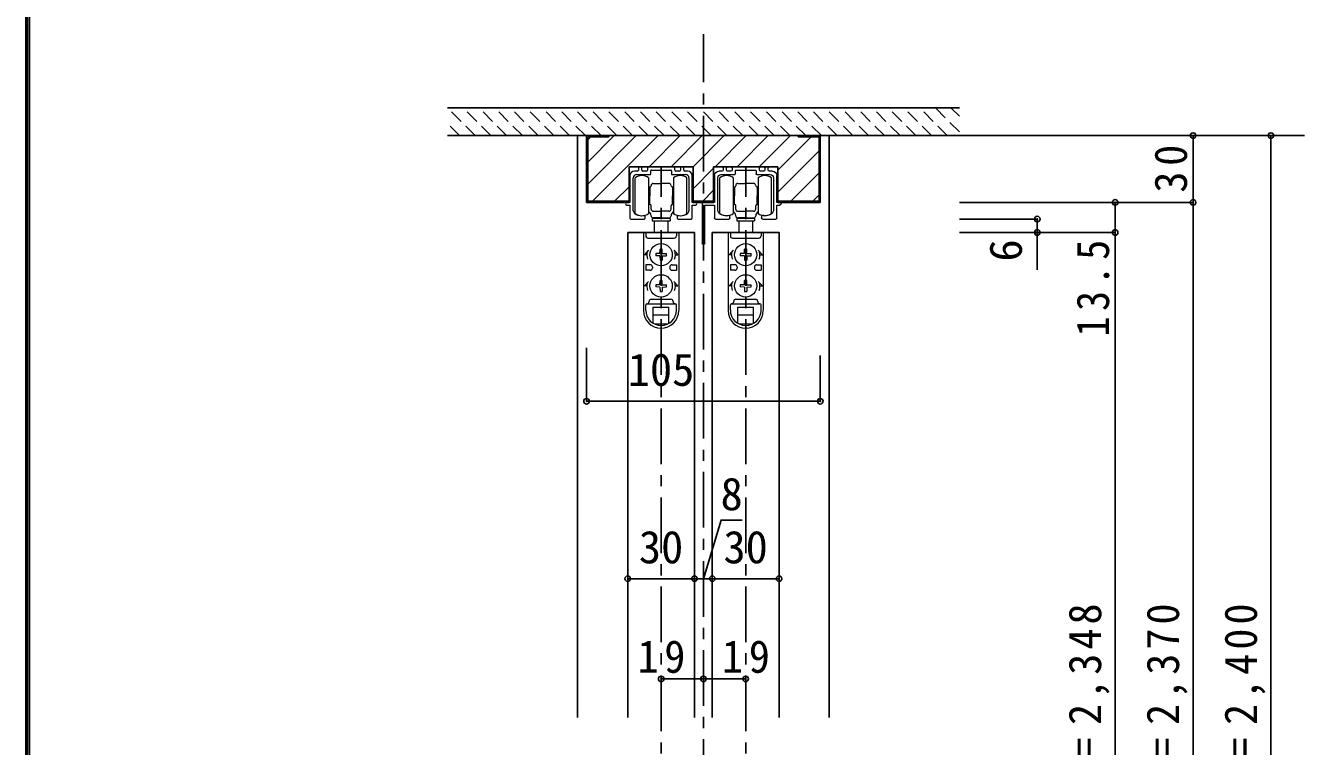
# Model space of a CAD drawing. Units: millimetres, scale not verified. Extents: x -973 to 977, y -718 to 696.
# Drawn here: x -973 to -395, y -322 to 1 of the extents above; entities that cross this region are included whole.
import ezdxf
from ezdxf.enums import TextEntityAlignment as Align

# ---------------------------------------------------------------- set-up
doc = ezdxf.new("R2010")
doc.units = ezdxf.units.MM
doc.header["$LTSCALE"] = 5
doc.header["$PDMODE"] = 32
doc.header["$PDSIZE"] = 2.5
doc.linetypes.add('CHAIN1', pattern=[8, 5, -1, 1, -1])
doc.linetypes.add('DASHED1', pattern=[1.8, 1.2, -0.6])
for name, color, linetype in [('0-1_通り芯', 4, 'CHAIN1'), ('0-4_枠', 3, 'Continuous'), ('0-6_扉', 6, 'Continuous'), ('0-B_寸法', 4, 'Continuous'), ('0-C_ハッチ', 4, 'Continuous'), ('F-1_枠', 6, 'Continuous')]:
    doc.layers.add(name, color=color, linetype=linetype)
doc.layers.add('0-7_金物', color=7, linetype='Continuous', lineweight=18)
doc.styles.add('ＭＳ ゴシック', font='')
doc.styles.get('ＭＳ ゴシック').set_extended_font_data('MS Gothic')

# ---------------------------------------------------------------- blocks, each defined once
blk = doc.blocks.new('戸車(上吊)')
at = {"layer": '0-7_金物'}
for p, q in [((-11.601, 12.792), (-11.601, 28.792)), ((-5.601, 28.792), (-5.601, 20.792)), ((-5.601, 24.792), (-5.301, 24.792)), ((-5.601, 23.292), (-5.101, 23.292)), ((-5.101, 24.592), (-5.301, 24.792)), ((-5.301, 23.292), (-5.101, 23.492)), ((-5.101, 24.792), (-5.101, 20.792)), ((-5.001, 24.792), (-5.101, 24.792)), ((-3.501, 26.292), (-0.001, 26.292)), ((3.499, 26.292), (-0.001, 26.292)), ((4.999, 24.792), (5.099, 24.792)), ((5.099, 24.792), (5.099, 20.792)), ((5.099, 24.592), (5.299, 24.792)), ((5.299, 23.292), (5.099, 23.492)), ((5.599, 23.292), (5.099, 23.292)), ((5.599, 24.792), (5.299, 24.792)), ((5.599, 28.792), (5.599, 20.792)), ((11.599, 12.792), (11.599, 28.792)), ((-5.601, 20.792), (-5.601, 12.792)), ((-5.601, 18.292), (-5.101, 18.292)), ((-5.101, 18.092), (-5.301, 18.292)), ((-5.101, 16.792), (-5.101, 20.792)), ((5.099, 16.792), (5.099, 20.792)), ((5.099, 18.092), (5.299, 18.292)), ((5.599, 18.292), (5.099, 18.292)), ((5.599, 20.792), (5.599, 12.792)), ((-5.601, 16.792), (-5.301, 16.792)), ((-5.101, 16.992), (-5.301, 16.792)), ((-5.001, 16.792), (-5.101, 16.792)), ((-4.501, 14.792), (-4.501, 16.292)), ((-3.501, 13.792), (-0.001, 13.792)), ((3.499, 13.792), (-0.001, 13.792)), ((4.499, 14.792), (4.499, 16.292)), ((4.999, 16.792), (5.099, 16.792)), ((5.099, 16.992), (5.299, 16.792)), ((5.599, 16.792), (5.299, 16.792)), ((-4.001, 10.492), (-4.001, 9.492)), ((3.999, 10.492), (-4.001, 10.492)), ((-4.001, 9.492), (3.999, 9.492)), ((-0.001, 10.792), (-3.501, 10.792)), ((-3.001, 10.792), (-3.001, 10.492)), ((-3.001, 4.292), (-3.001, 9.492)), ((-0.001, 10.792), (3.499, 10.792)), ((2.999, 10.792), (2.999, 10.492)), ((2.999, 9.492), (2.999, 4.292)), ((3.999, 10.492), (3.999, 9.492)), ((-7.9, 4.292), (-7.9, -30.608)), ((-7.857, 4.292), (7.943, 4.292)), ((-6.9, 4.292), (-6.9, 2.792)), ((-5.9, 1.792), (5.9, 1.792)), ((6.9, 4.292), (6.9, 2.792)), ((7.9, 4.292), (7.9, -30.608)), ((-5.657, -3.708), (-7.5, -5.708)), ((-6.4, -5.708), (-7.5, -5.708)), ((-0.52, -5.188), (-2.45, -5.222)), ((-2.45, -5.222), (-2.45, -6.194)), ((-0.52, -5.188), (-0.486, -3.258)), ((0.486, -3.258), (-0.486, -3.258)), ((0.52, -5.188), (0.486, -3.258)), ((0.52, -5.188), (2.45, -5.222)), ((2.45, -6.194), (2.45, -5.222)), ((5.657, -3.708), (7.5, -5.708)), ((6.4, -5.708), (7.5, -5.708)), ((-6.9, -10.208), (-6.9, -12.708)), ((-4.9, -10.208), (-6.9, -10.208)), ((-3.9, -11.208), (-3.9, -11.708)), ((-0.52, -6.227), (-2.45, -6.194)), ((-0.52, -6.227), (-0.486, -8.158)), ((-0.486, -8.158), (0.486, -8.158)), ((0.52, -6.227), (0.486, -8.158)), ((0.52, -6.227), (2.45, -6.194)), ((3.9, -11.208), (3.9, -11.708)), ((4.9, -10.208), (6.9, -10.208)), ((6.9, -10.208), (6.9, -12.708)), ((-4.9, -12.708), (-6.9, -12.708)), ((-0.52, -19.188), (-0.486, -17.258)), ((0.486, -17.258), (-0.486, -17.258)), ((0.52, -19.188), (0.486, -17.258)), ((4.9, -12.708), (6.9, -12.708)), ((-5.657, -17.708), (-7.5, -19.708)), ((-6.4, -19.708), (-7.5, -19.708)), ((-0.52, -19.188), (-2.45, -19.222)), ((-2.45, -19.222), (-2.45, -20.194)), ((-0.52, -20.227), (-2.45, -20.194)), ((-0.52, -20.227), (-0.486, -22.158)), ((-0.486, -22.158), (0.486, -22.158)), ((0.52, -20.227), (0.486, -22.158)), ((0.52, -19.188), (2.45, -19.222)), ((0.52, -20.227), (2.45, -20.194)), ((2.45, -20.194), (2.45, -19.222)), ((5.657, -17.708), (7.5, -19.708)), ((6.4, -19.708), (7.5, -19.708)), ((-6.9, -30.608), (-6.9, -28.208)), ((-6.4, -27.708), (6.4, -27.708)), ((-4.4, -25.708), (4.4, -25.708)), ((6.9, -30.608), (6.9, -28.208)), ((-3.5, -29.208), (3.5, -29.208)), ((-3.5, -36.554), (-3.5, -29.208)), ((-3.5, -32.708), (3.5, -32.708)), ((3.5, -36.554), (3.5, -29.208)), ((-3.028, -36.808), (3.028, -36.808))]:
    blk.add_line(p, q, dxfattribs=at)
for centre in [(0, -5.708), (0, -19.708)]:
    blk.add_circle(centre, 5, dxfattribs=at)
for centre, radius, start, end in [((-8.601, 24.792), 5, 53.1301, 126.8699), ((8.599, 24.792), 5, 53.1301, 126.8699), ((-5.001, 25.292), 0.5, 270, 0), ((-3.501, 25.292), 1, 90, 180), ((3.499, 25.292), 1, 0, 90), ((4.999, 25.292), 0.5, 180, 270), ((-8.601, 16.792), 5, 233.1301, 306.8699), ((-6.501, 11.792), 2, 0, 63.25632), ((-5.001, 16.292), 0.5, 0, 90), ((-3.501, 14.792), 1, 180, 270), ((-3.501, 11.792), 1, 180, 270), ((3.499, 14.792), 1, 270, 0), ((3.499, 11.792), 1, 270, 0), ((4.999, 16.292), 0.5, 90, 180), ((6.499, 11.792), 2, 116.74368, 180), ((8.599, 16.792), 5, 233.1301, 306.8699), ((-5.9, 2.792), 1, 180, 270), ((5.9, 2.792), 1, 270, 0), ((0, -5.708), 6.4, 167.82427, 198.20996), ((0, -5.708), 6.4, 341.79004, 12.17573), ((-4.9, -11.208), 1, 0, 90), ((4.9, -11.208), 1, 90, 180), ((-4.9, -11.708), 1, 270, 0), ((4.9, -11.708), 1, 180, 270), ((0, -19.708), 6.4, 167.82427, 198.20996), ((0, -19.708), 6.4, 341.79004, 12.17573), ((-6.4, -28.208), 0.5, 90, 180), ((-6.4, -26.708), 1, 270, 0), ((-4.4, -26.708), 1, 90, 180), ((4.4, -26.708), 1, 0, 90), ((6.4, -26.708), 1, 180, 270), ((6.4, -28.208), 0.5, 0, 90), ((0, -30.808), 7.9, 180, 0), ((0, -30.608), 6.9, 180, 0)]:
    blk.add_arc(centre, radius, start, end, dxfattribs=at)
blk = doc.blocks.new('レール金具(全般)')
at = {"layer": '0-7_金物'}
for p, q in [((-10.65, 6.888), (-12, 6.888)), ((-10.15, 8.388), (-10.15, 7.388)), ((-9.15, 8.888), (-9.65, 8.888)), ((-8.65, 7.388), (-8.65, 8.388)), ((-6.65, 6.888), (-8.15, 6.888)), ((-6.15, 8.388), (-6.15, 7.388)), ((5.65, 8.888), (-5.65, 8.888)), ((-4.65, 5.688), (-4.65, 7.088)), ((4.65, 7.088), (4.65, 5.688)), ((6.15, 7.388), (6.15, 8.388)), ((8.15, 6.888), (6.65, 6.888)), ((8.65, 8.388), (8.65, 7.388)), ((9.65, 8.888), (9.15, 8.888)), ((10.15, 7.388), (10.15, 8.388)), ((12, 6.888), (10.65, 6.888)), ((-12.5, -10.898), (-12.5, 3.888)), ((-11, 5.388), (-4.95, 5.388)), ((4.95, 5.388), (11, 5.388)), ((12.5, 3.888), (12.5, -10.898)), ((-13.5, -14.612), (-7.65, -14.612)), ((-7.15, -14.112), (-7.15, -13.224)), ((7.15, -13.224), (7.15, -14.112)), ((7.65, -14.612), (13.5, -14.612))]:
    blk.add_line(p, q, dxfattribs=at)
for points in [[(-4.35, 7.388), (-0.3, 7.388), (0, 7.688), (0.3, 7.388), (4.35, 7.388)], [(-14, 4.888), (-14, -7.112), (-15.4, -7.112)], [(15.4, -7.112), (14, -7.112), (14, 4.888)], [(-15.4, -8.312), (-14, -8.312), (-14, -14.112)], [(14, -14.112), (14, -8.312), (15.4, -8.312)]]:
    blk.add_lwpolyline(points, dxfattribs=at)
for centre, radius, start, end in [((-12, 4.888), 2, 90, 180), ((-10.65, 7.388), 0.5, 270, 0), ((-9.65, 8.388), 0.5, 90, 180), ((-9.15, 8.388), 0.5, 0, 90), ((-8.15, 7.388), 0.5, 180, 270), ((-6.65, 7.388), 0.5, 270, 0), ((-5.65, 8.388), 0.5, 90, 180), ((-4.35, 7.088), 0.3, 90, 180), ((4.35, 7.088), 0.3, 360, 90), ((5.65, 8.388), 0.5, 360, 90), ((6.65, 7.388), 0.5, 180, 270), ((8.15, 7.388), 0.5, 270, 360), ((9.15, 8.388), 0.5, 90, 180), ((9.65, 8.388), 0.5, 360, 90), ((10.65, 7.388), 0.5, 180, 270), ((12, 4.888), 2, 0, 90), ((-11, 3.888), 1.5, 90, 180), ((-4.95, 5.688), 0.3, 270, 360), ((4.95, 5.688), 0.3, 180, 270), ((11, 3.888), 1.5, 0, 90), ((-15.4, -7.712), 0.6, 90, 270), ((-12.2, -10.898), 0.3, 180, 192.08406), ((-10.538, -10.542), 2, 192.08406, 228.89829), ((10.538, -10.542), 2, 311.10171, 347.91594), ((12.2, -10.898), 0.3, 347.91594, 0), ((15.4, -7.712), 0.6, 270, 90), ((-13.5, -14.112), 0.5, 180, 270), ((-8.771, -8.112), 5, 231.94944, 269.54933), ((-8.85, -8.112), 5, 270.45826, 285.31651), ((-7.65, -14.112), 0.5, 270, 0), ((-7.45, -13.224), 0.3, 360, 105.31651), ((7.45, -13.224), 0.3, 74.68349, 180), ((7.65, -14.112), 0.5, 180, 270), ((8.85, -8.112), 5, 254.68349, 269.54174), ((8.771, -8.112), 5, 270.45067, 308.05056), ((13.5, -14.112), 0.5, 270, 0)]:
    blk.add_arc(centre, radius, start, end, dxfattribs=at)
blk = doc.blocks.new('レール金物(幕板付)')
at = {"layer": '0-7_金物'}
for p, q in [((-13.092, 7.847), (-11.742, 7.847)), ((-6.042, 6.347), (-12.092, 6.347)), ((-11.242, 8.347), (-11.242, 9.347)), ((-10.742, 9.847), (-10.242, 9.847)), ((-9.742, 9.347), (-9.742, 8.347)), ((-9.242, 7.847), (-7.742, 7.847)), ((-7.242, 8.347), (-7.242, 9.347)), ((-6.742, 9.847), (4.558, 9.847)), ((-5.742, 8.047), (-5.742, 6.647)), ((3.558, 6.647), (3.558, 8.047)), ((9.908, 6.347), (3.858, 6.347)), ((5.058, 9.347), (5.058, 8.347)), ((5.558, 7.847), (7.058, 7.847)), ((7.558, 8.347), (7.558, 9.347)), ((8.058, 9.847), (8.558, 9.847)), ((9.058, 9.347), (9.058, 8.347)), ((9.558, 7.847), (10.908, 7.847)), ((-13.592, 4.847), (-13.592, -9.939)), ((11.408, -9.939), (11.408, 4.847)), ((17.308, -24.553), (17.308, -7.553)), ((18.508, -6.353), (18.508, -24.553)), ((-8.742, -13.653), (-14.592, -13.653)), ((-8.242, -12.265), (-8.242, -13.153)), ((6.058, -13.153), (6.058, -12.265)), ((6.437, -11.975), (7.679, -12.153)), ((12.408, -13.653), (6.558, -13.653))]:
    blk.add_line(p, q, dxfattribs=at)
for points in [[(-16.492, -6.153), (-15.092, -6.153), (-15.092, 5.847)], [(3.258, 8.347), (-0.792, 8.347), (-1.092, 8.647), (-1.392, 8.347), (-5.442, 8.347)], [(12.908, 5.847), (12.908, -6.153), (18.308, -6.153)], [(-15.092, -13.153), (-15.092, -7.353), (-16.492, -7.353)], [(17.108, -7.353), (12.908, -7.353), (12.908, -13.153)]]:
    blk.add_lwpolyline(points, dxfattribs=at)
for centre, radius, start, end in [((-13.092, 5.847), 2, 90, 180), ((-12.092, 4.847), 1.5, 90, 180), ((-11.742, 8.347), 0.5, 270, 0), ((-10.742, 9.347), 0.5, 90, 180), ((-10.242, 9.347), 0.5, 0, 90), ((-9.242, 8.347), 0.5, 180, 270), ((-7.742, 8.347), 0.5, 270, 0), ((-6.742, 9.347), 0.5, 90, 180), ((-6.042, 6.647), 0.3, 270, 360), ((-5.442, 8.047), 0.3, 90, 180), ((3.258, 8.047), 0.3, 360, 90), ((3.858, 6.647), 0.3, 180, 270), ((4.558, 9.347), 0.5, 360, 90), ((5.558, 8.347), 0.5, 180, 270), ((7.058, 8.347), 0.5, 270, 360), ((8.058, 9.347), 0.5, 90, 180), ((8.558, 9.347), 0.5, 360, 90), ((9.558, 8.347), 0.5, 180, 270), ((9.908, 4.847), 1.5, 0, 90), ((10.908, 5.847), 2, 0, 90), ((-16.492, -6.753), 0.6, 90, 270), ((-13.292, -9.939), 0.3, 180, 192.08406), ((-11.63, -9.583), 2, 192.08406, 228.89829), ((-9.863, -7.153), 5, 231.94944, 270), ((7.679, -7.153), 5, 270, 308.05056), ((9.446, -9.583), 2, 311.10171, 347.91594), ((11.108, -9.939), 0.3, 347.91594, 0), ((17.108, -7.553), 0.2, 360, 90), ((18.308, -6.353), 0.2, 0, 90), ((-14.592, -13.153), 0.5, 180, 270), ((-9.95, -7.112), 5.042, 270.99736, 285.28454), ((-8.742, -13.153), 0.5, 270, 0), ((-8.542, -12.265), 0.3, 360, 105.31651), ((6.358, -12.265), 0.3, 74.68349, 180), ((6.558, -13.153), 0.5, 180, 270), ((12.408, -13.153), 0.5, 270, 360), ((17.908, -24.553), 0.6, 180, 0)]:
    blk.add_arc(centre, radius, start, end, dxfattribs=at)

msp = doc.modelspace()

# ---------------------------------------------------------------- linework, layer by layer
at = {"layer": '0-1_通り芯'}
for p, q in [((-668.877, -584.075), (-668.877, -2.5)), ((-783.877, -48), (-394.877, -48)), ((-687.877, -555.5), (-687.877, -62)), ((-649.877, -555.5), (-649.877, -62))]:
    msp.add_line(p, q, dxfattribs=at)
at = {"layer": '0-4_枠', "color": 4}
for p, q in [((-725.377, -48), (-721.377, -48)), ((-725.377, -48), (-725.377, -309.25)), ((-612.377, -48), (-616.377, -48)), ((-612.377, -309.25), (-612.377, -48))]:
    msp.add_line(p, q, dxfattribs=at)
at = {"layer": '0-4_枠'}
for p, q in [((-721.377, -78), (-721.377, -48)), ((-616.377, -48), (-721.377, -48)), ((-720.877, -77.5), (-720.877, -48.5)), ((-711.377, -48.5), (-720.877, -48.5)), ((-711.377, -48.5), (-711.377, -48)), ((-626.377, -48.5), (-626.377, -48)), ((-626.377, -48.5), (-616.877, -48.5)), ((-616.877, -77.5), (-616.877, -48.5)), ((-616.377, -78), (-616.377, -48)), ((-702.277, -78), (-702.277, -62)), ((-673.477, -62), (-702.277, -62)), ((-673.477, -78), (-673.477, -62)), ((-664.277, -78), (-664.277, -62)), ((-635.477, -62), (-664.277, -62)), ((-635.477, -78), (-635.477, -62)), ((-702.277, -78), (-721.377, -78)), ((-720.877, -77.5), (-702.277, -77.5)), ((-664.277, -77.5), (-673.477, -77.5)), ((-664.277, -78), (-673.477, -78)), ((-616.877, -77.5), (-635.477, -77.5)), ((-616.377, -78), (-635.477, -78))]:
    msp.add_line(p, q, dxfattribs=at)
at = {"layer": '0-6_扉'}
for p, q in [((-672.877, -91.5), (-702.877, -91.5)), ((-702.877, -91.5), (-702.877, -309.25)), ((-672.877, -91.5), (-672.877, -309.25)), ((-634.877, -91.5), (-664.877, -91.5)), ((-664.877, -91.5), (-664.877, -309.25)), ((-634.877, -91.5), (-634.877, -309.25))]:
    msp.add_line(p, q, dxfattribs=at)
at = {"layer": '0-B_寸法', "color": 2}
for p, q in [((-662.916, -35.5), (-783.877, -35.5)), ((-553.877, -35.5), (-662.916, -35.5)), ((-553.877, -48), (-783.877, -48))]:
    msp.add_line(p, q, dxfattribs=at)
at = {"layer": '0-B_寸法', "linetype": 'DASHED1'}
for p, q in [((-771.419, -48), (-783.877, -35.542)), ((-764.348, -48), (-776.848, -35.5)), ((-757.277, -48), (-769.777, -35.5)), ((-750.206, -48), (-762.706, -35.5)), ((-743.135, -48), (-755.635, -35.5)), ((-736.064, -48), (-748.564, -35.5)), ((-728.993, -48), (-741.493, -35.5)), ((-721.922, -48), (-734.422, -35.5)), ((-714.851, -48), (-727.351, -35.5)), ((-707.78, -48), (-720.28, -35.5)), ((-700.708, -48), (-713.208, -35.5)), ((-693.637, -48), (-706.137, -35.5)), ((-686.566, -48), (-699.066, -35.5)), ((-679.495, -48), (-691.995, -35.5)), ((-672.424, -48), (-684.924, -35.5)), ((-665.353, -48), (-677.853, -35.5)), ((-658.282, -48), (-670.782, -35.5)), ((-651.211, -48), (-663.711, -35.5)), ((-644.14, -48), (-656.64, -35.5)), ((-637.069, -48), (-649.569, -35.5)), ((-629.998, -48), (-642.498, -35.5)), ((-622.927, -48), (-635.427, -35.5)), ((-615.856, -48), (-628.356, -35.5)), ((-608.785, -48), (-621.285, -35.5)), ((-601.714, -48), (-614.214, -35.5)), ((-594.642, -48), (-607.142, -35.5)), ((-587.571, -48), (-600.071, -35.5)), ((-580.5, -48), (-593, -35.5)), ((-573.429, -48), (-585.929, -35.5)), ((-566.358, -48), (-578.858, -35.5)), ((-559.287, -48), (-571.787, -35.5)), ((-553.877, -46.339), (-564.716, -35.5)), ((-553.877, -39.268), (-557.645, -35.5)), ((-778.49, -48), (-783.877, -42.613))]:
    msp.add_line(p, q, dxfattribs=at)
at = {"layer": '0-B_寸法'}
for p, q in [((-413.877, -48), (-553.877, -48)), ((-448.877, -48), (-448.877, -78)), ((-413.877, -555.5), (-413.877, -48)), ((-448.877, -78), (-553.877, -78)), ((-483.877, -78), (-483.877, -91.5)), ((-448.877, -552.5), (-448.877, -78)), ((-518.877, -85.5), (-553.877, -85.5)), ((-518.877, -85.5), (-518.877, -108.29)), ((-483.877, -91.5), (-553.877, -91.5)), ((-483.877, -91.5), (-483.877, -547)), ((-721.377, -167.304), (-721.377, -143.246)), ((-616.377, -167.304), (-616.377, -146.746)), ((-721.377, -167.304), (-616.377, -167.304)), ((-702.877, -246.99), (-634.877, -246.99)), ((-687.877, -291.99), (-668.877, -291.99)), ((-668.877, -291.99), (-649.877, -291.99))]:
    msp.add_line(p, q, dxfattribs=at)
msp.add_lwpolyline([(-668.877, -246.99), (-660.916, -220.637), (-651.414, -220.637)], dxfattribs=at)
at = {"layer": '0-B_寸法', "color": 7}
for p in [(-448.877, -48), (-413.877, -48), (-483.877, -78), (-448.877, -78), (-518.877, -85.5), (-518.877, -91.5), (-483.877, -91.5), (-721.377, -167.304), (-616.377, -167.304), (-702.877, -246.99), (-672.877, -246.99), (-664.877, -246.99), (-634.877, -246.99), (-687.877, -291.99), (-668.877, -291.99), (-649.877, -291.99)]:
    msp.add_point(p, dxfattribs=at)
at = {"layer": '0-C_ハッチ'}
for p, q in [((-720.877, -69.771), (-699.106, -48)), ((-720.877, -59.872), (-709.005, -48)), ((-720.877, -49.972), (-719.405, -48.5)), ((-718.706, -77.5), (-689.206, -48)), ((-693.307, -62), (-679.307, -48)), ((-683.407, -62), (-669.407, -48)), ((-673.508, -62), (-659.508, -48)), ((-663.608, -62), (-649.608, -48)), ((-653.709, -62), (-639.709, -48)), ((-643.809, -62), (-629.809, -48)), ((-635.477, -63.567), (-620.41, -48.5)), ((-635.477, -73.467), (-616.877, -54.867)), ((-673.477, -71.869), (-664.277, -62.669)), ((-616.877, -64.766), (-629.611, -77.5)), ((-702.277, -70.97), (-708.807, -77.5)), ((-669.209, -77.5), (-664.277, -72.568)), ((-619.711, -77.5), (-616.877, -74.666))]:
    msp.add_line(p, q, dxfattribs=at)
at = {"layer": 'F-1_枠'}
for p, q in [((-973.347, 695.833), (-973.347, -700.833)), ((-972.514, 695.833), (-972.514, -700.833)), ((-971.68, 695.833), (-971.68, -700.833))]:
    msp.add_line(p, q, dxfattribs=at)

# ---------------------------------------------------------------- block references
at = {"layer": '0-7_金物'}
for name, p in [('レール金具(全般)', (-687.877, -70.888)), ('戸車(上吊)', (-687.876, -95.792)), ('戸車(上吊)', (-649.876, -95.792))]:
    msp.add_blockref(name, p, dxfattribs=at)
at = {"layer": '0-7_金物', "xscale": -1}
msp.add_blockref('レール金物(幕板付)', (-650.969, -71.847), dxfattribs=at)

# ---------------------------------------------------------------- texts
at = {"layer": '0-B_寸法', "color": 7, "style": 'ＭＳ ゴシック'}
msp.add_text('6', height=14.66, rotation=90, dxfattribs=at).set_placement((-521.377, -104.582), align=Align.BOTTOM_LEFT)
for s, p in [('105', (-702.877, -164.804)), ('8', (-661.165, -220.637)), ('30', (-697.877, -244.49)), ('30', (-659.877, -244.49))]:
    msp.add_text(s, height=14.66, dxfattribs=at).set_placement(p, align=Align.BOTTOM_LEFT)
at = {"layer": '0-B_寸法', "color": 7, "char_height": 14.66, "attachment_point": 7, "rotation": 90, "style": 'ＭＳ ゴシック'}
for s, insert in [('\\T1.27;\\W0.95;30', (-451.377, -73.625)), ('\\T1.28;\\W0.9;13.5', (-486.377, -138.25)), ('\\T1.19;\\W0.95;ＤＨ＝2,348', (-486.377, -380.5)), ('\\T1.19;\\W0.95;枠内＝2,370', (-451.377, -380.5)), ('\\T1.19;\\W0.95;枠外＝2,400', (-416.377, -380.5))]:
    msp.add_mtext(s, dxfattribs=dict(at, insert=insert))
at = {"layer": '0-B_寸法', "color": 7, "char_height": 14.66, "attachment_point": 7, "style": 'ＭＳ ゴシック'}
for insert in [(-698.502, -289.49), (-660.502, -289.49)]:
    msp.add_mtext('\\T1.27;\\W0.95;19', dxfattribs=dict(at, insert=insert))

doc.saveas('drawing.dxf')
